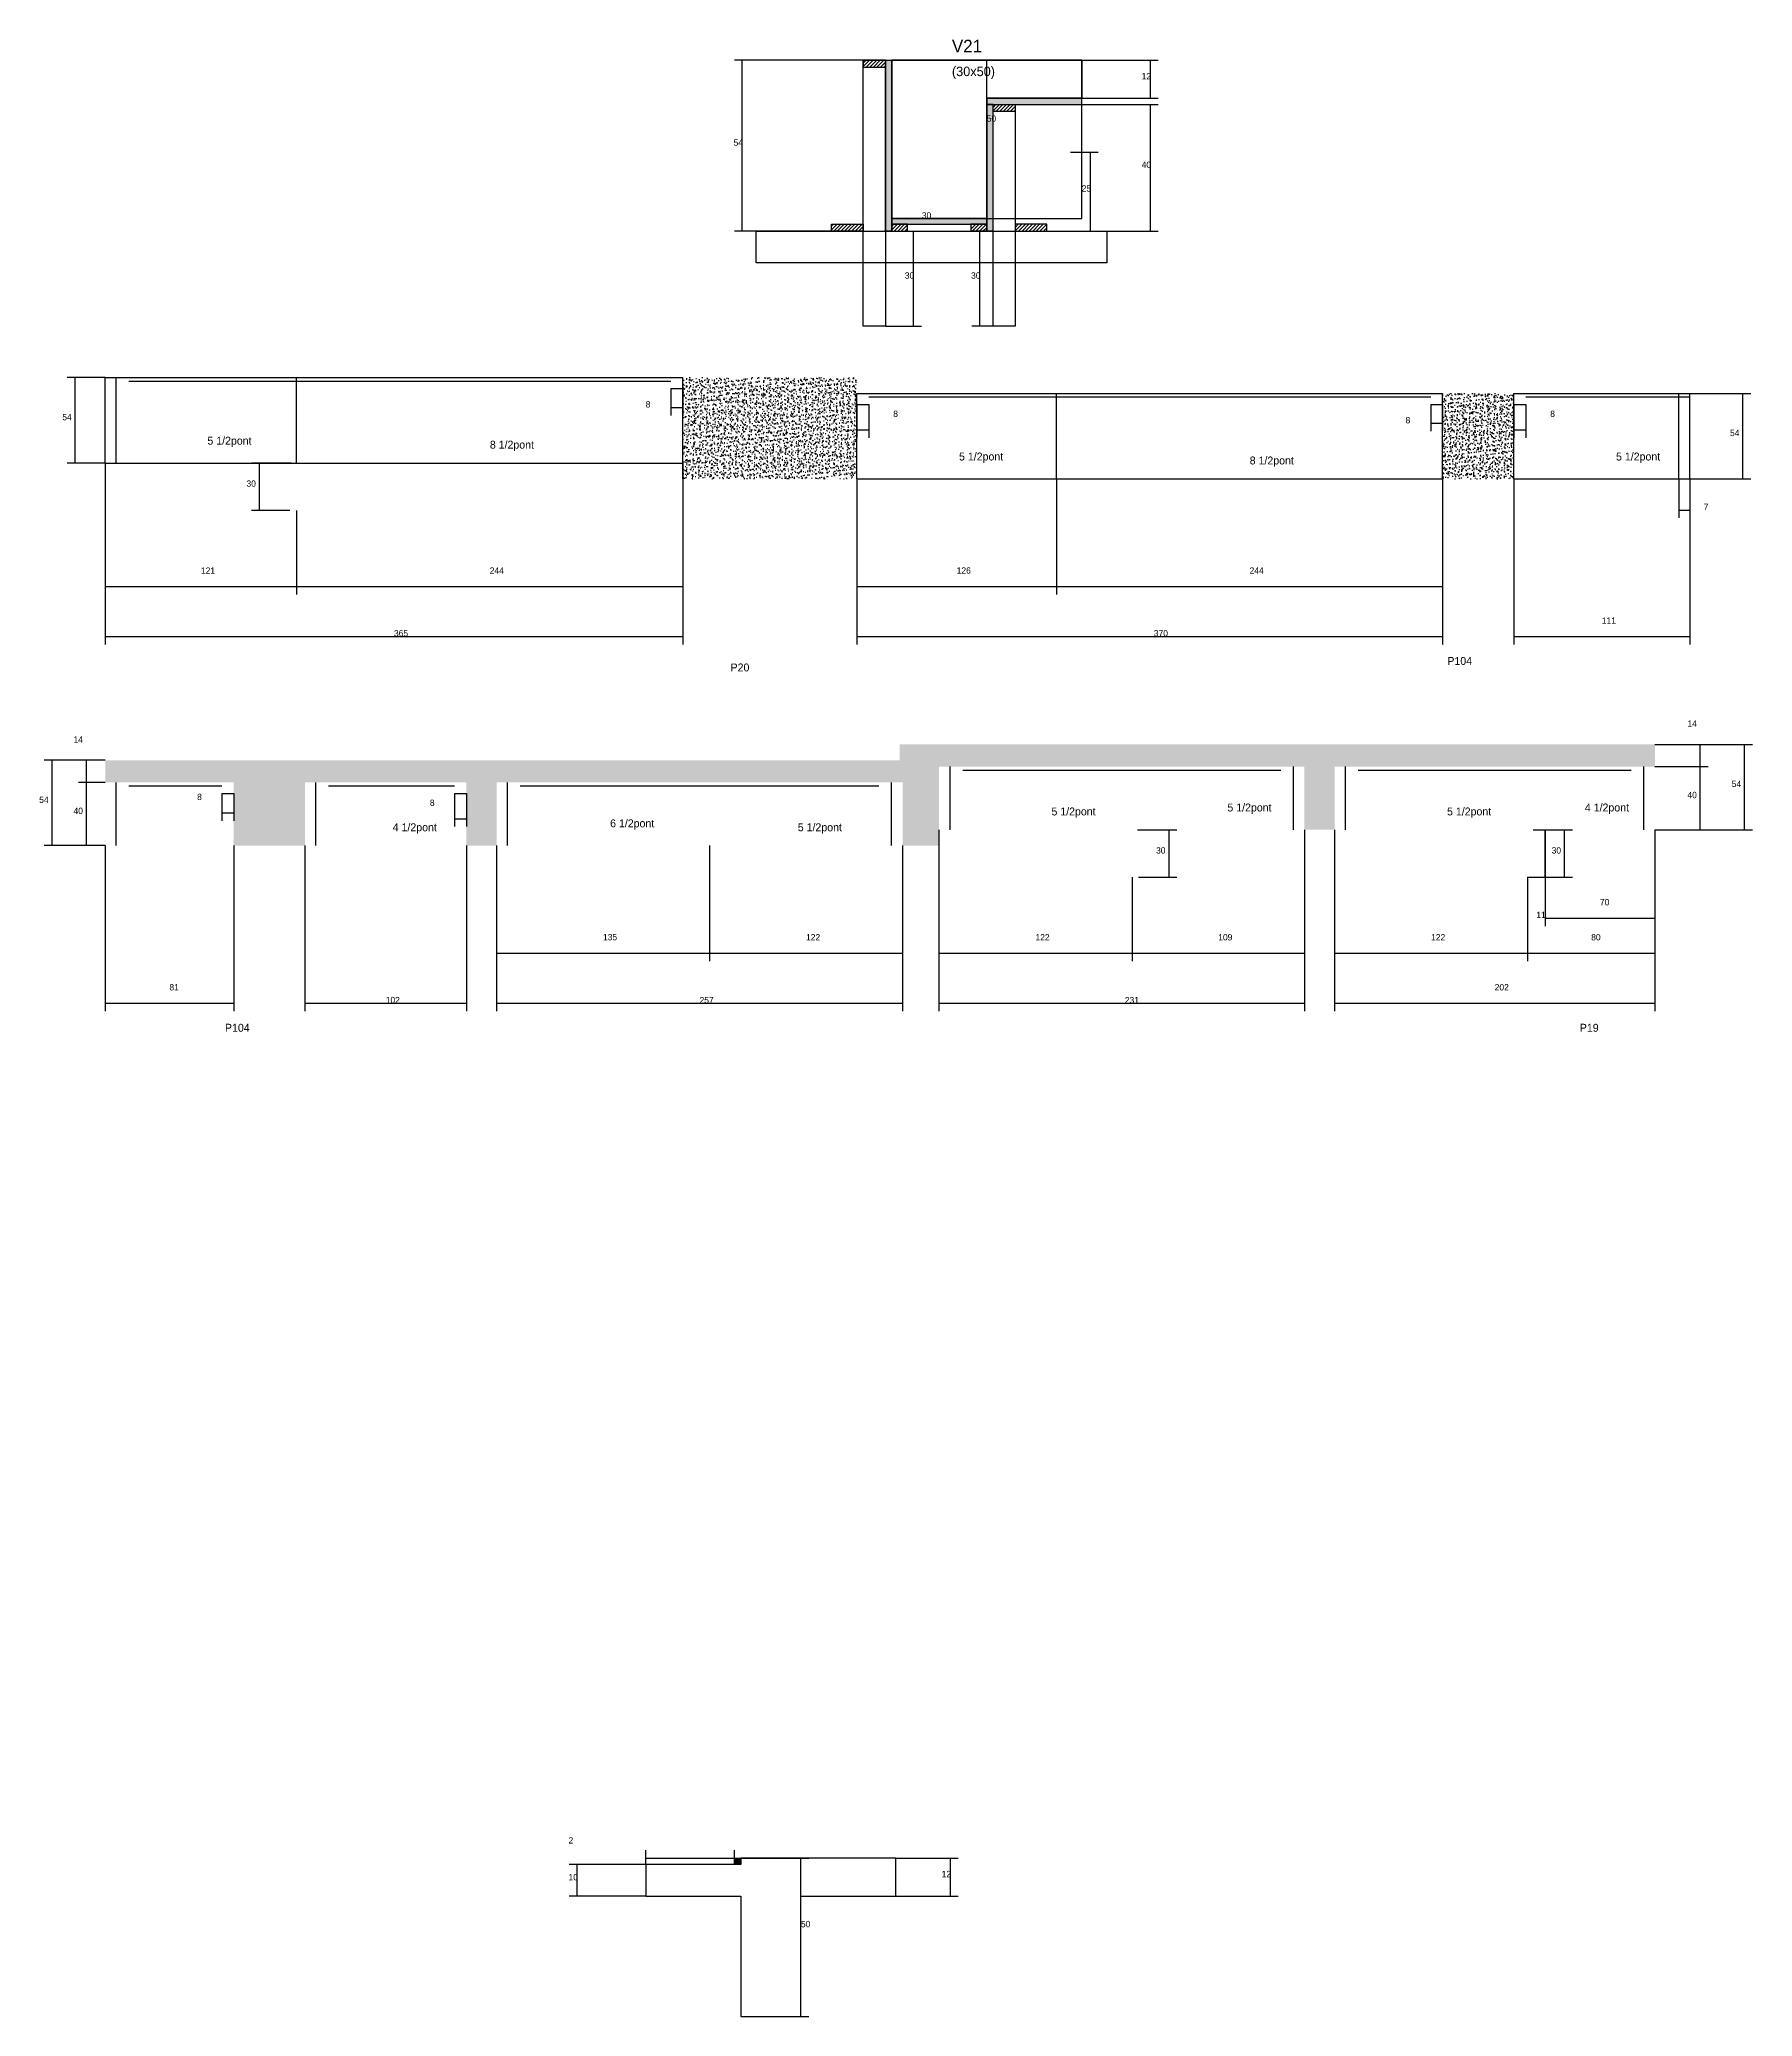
# Model space of a CAD drawing. Header units: metres. Extents: x 130783 to 131866, y 28096 to 29345.
import ezdxf

# ---------------------------------------------------------------- set-up
doc = ezdxf.new("R2010")
doc.units = ezdxf.units.M
for name, color, linetype in [('CONCRETO', 251, 'Continuous'), ('COTA', 4, 'Continuous'), ('Cota Seção (2x)', 4, 'Continuous'), ('Hachura', 253, 'Continuous'), ('Madeira', 126, 'Continuous'), ('NOMENCLATURA', 7, 'Continuous'), ('Painéis', 200, 'Continuous'), ('SARR_2.2x7', 40, 'Continuous'), ('Texto Seção', 7, 'Continuous')]:
    doc.layers.add(name, color=color, linetype=linetype)

msp = doc.modelspace()

# ---------------------------------------------------------------- hatches: boundary and pattern name
at = {"layer": 'COTA'}
h = msp.add_hatch(dxfattribs=at)
h.set_pattern_fill('AR-CONC', scale=0.03)
h.paths.add_polyline_path([(131189.5, 29131.8), (131189.5, 29077.8), (131189.5, 29067.8), (131299.5, 29067.8), (131299.5, 29121.8), (131299.5, 29131.8)])
h = msp.add_hatch(dxfattribs=at)
h.set_pattern_fill('AR-CONC', scale=0.03)
h.paths.add_polyline_path([(131714.7, 29121.8), (131669.7, 29121.8), (131669.7, 29067.8), (131714.7, 29067.8)])
h = msp.add_hatch(dxfattribs=at)
h.set_pattern_fill('AR-CONC', scale=0.03)
h.paths.add_polyline_path([(131326.6, 28890), (130824.5, 28890), (130824.5, 28876), (130905.7, 28876), (130905.7, 28836), (130950.7, 28836), (130950.7, 28876), (131052.8, 28876), (131052.8, 28836), (131071.8, 28836), (131071.8, 28876), (131328.4, 28876), (131328.4, 28836), (131351.4, 28836), (131351.4, 28846), (131351.4, 28886), (131582.4, 28886), (131582.4, 28846), (131601.4, 28846), (131601.4, 28886), (131803.9, 28886), (131803.9, 28900), (131326.6, 28900)])
at = {"layer": 'Hachura'}
h = msp.add_hatch(dxfattribs=at)
h.set_pattern_fill('ANSI31', scale=0.5)
h.paths.add_polyline_path([(131303.6, 29332.3), (131303.6, 29327.9), (131303.6, 29327.9), (131317.6, 29327.9), (131317.6, 29327.9), (131317.6, 29332.3), (131317.6, 29332.3), (131303.6, 29332.3)])
h = msp.add_hatch(color=8, dxfattribs=at)
h.dxf.hatch_style = 1
h.paths.add_polyline_path([(131317.6, 29332.3), (131321.6, 29332.3), (131321.6, 29332.3), (131321.6, 29224.3), (131321.6, 29224.3), (131317.6, 29224.3), (131317.6, 29224.3), (131317.6, 29332.3)])
h = msp.add_hatch(color=8, dxfattribs=at)
h.dxf.hatch_style = 1
h.paths.add_polyline_path([(131441.6, 29304.3), (131441.6, 29308.3), (131441.6, 29308.3), (131381.6, 29308.3), (131381.6, 29308.3), (131381.6, 29304.3), (131381.6, 29304.3), (131441.6, 29304.3)])
h = msp.add_hatch(color=8, dxfattribs=at)
h.dxf.hatch_style = 1
h.paths.add_polyline_path([(131385.6, 29304.3), (131381.6, 29304.3), (131381.6, 29304.3), (131381.6, 29224.3), (131381.6, 29224.3), (131385.6, 29224.3), (131385.6, 29224.3), (131385.6, 29304.3)])
h = msp.add_hatch(dxfattribs=at)
h.set_pattern_fill('ANSI31', scale=0.5)
h.paths.add_polyline_path([(131399.6, 29304.3), (131399.6, 29299.9), (131399.6, 29299.9), (131385.6, 29299.9), (131385.6, 29299.9), (131385.6, 29304.3), (131385.6, 29304.3), (131399.6, 29304.3)])
h = msp.add_hatch(dxfattribs=at)
h.set_pattern_fill('ANSI31', scale=0.5)
h.paths.add_polyline_path([(131283.6, 29224.3), (131283.6, 29228.7), (131283.6, 29228.7), (131303.6, 29228.7), (131303.6, 29228.7), (131303.6, 29224.3), (131303.6, 29224.3), (131283.6, 29224.3)])
h = msp.add_hatch(color=8, dxfattribs=at)
h.dxf.hatch_style = 1
h.paths.add_polyline_path([(131381.6, 29228.7), (131381.6, 29232.3), (131381.6, 29232.3), (131321.6, 29232.3), (131321.6, 29232.3), (131321.6, 29228.7), (131321.6, 29228.7), (131381.6, 29228.7)])
h = msp.add_hatch(dxfattribs=at)
h.set_pattern_fill('ANSI31', scale=0.5)
h.paths.add_polyline_path([(131331.6, 29224.3), (131331.6, 29228.7), (131331.6, 29228.7), (131321.6, 29228.7), (131321.6, 29228.7), (131321.6, 29224.3), (131321.6, 29224.3), (131331.6, 29224.3)])
h = msp.add_hatch(dxfattribs=at)
h.set_pattern_fill('ANSI31', scale=0.5)
h.paths.add_polyline_path([(131381.6, 29224.3), (131381.6, 29228.7), (131381.6, 29228.7), (131371.6, 29228.7), (131371.6, 29228.7), (131371.6, 29224.3), (131371.6, 29224.3), (131381.6, 29224.3)])
h = msp.add_hatch(dxfattribs=at)
h.set_pattern_fill('ANSI31', scale=0.5)
h.paths.add_polyline_path([(131419.6, 29224.3), (131419.6, 29228.7), (131419.6, 29228.7), (131399.6, 29228.7), (131399.6, 29228.7), (131399.6, 29224.3), (131399.6, 29224.3), (131419.6, 29224.3)])
h = msp.add_hatch(color=8, dxfattribs=at)
h.dxf.hatch_style = 1
h.paths.add_polyline_path([(131222.2, 28196.1), (131226.2, 28196.1), (131226.2, 28196.1), (131226.2, 28192.1), (131226.2, 28192.1), (131222.2, 28192.1), (131222.2, 28192.1), (131222.2, 28196.1)])

# ---------------------------------------------------------------- linework, layer by layer
at = {"layer": 'CONCRETO'}
for points in [[(131321.6, 29312.3), (131321.6, 29332.3), (131441.6, 29332.3), (131441.6, 29308.3), (131381.6, 29308.3), (131381.6, 29232.3), (131321.6, 29232.3), (131321.6, 29312.3)], [(131321.6, 29232.3), (131441.6, 29232.3), (131441.6, 29332.3), (131321.6, 29332.3)]]:
    msp.add_lwpolyline(points, close=True, dxfattribs=at)
for points in [[(131226.2, 28192.1), (131166.2, 28192.1), (131166.2, 28172.1), (131226.2, 28172.1), (131226.2, 28096.1), (131264.2, 28096.1), (131264.2, 28162.1), (131264.2, 28172.1), (131324.2, 28172.1)], [(131324.2, 28172.1), (131324.2, 28196.1), (131226.2, 28196.1)]]:
    msp.add_lwpolyline(points, dxfattribs=at)
at = {"layer": 'COTA'}
for p, q in [((131303.6, 29332.3), (131222.1, 29332.3)), ((131227.1, 29224.3), (131227.1, 29332.3)), ((131441.6, 29332.3), (131490, 29332.3)), ((131485, 29308.3), (131485, 29332.3)), ((131441.6, 29308.3), (131490, 29308.3)), ((131441.6, 29304.3), (131490, 29304.3)), ((131485, 29224.3), (131485, 29304.3)), ((131434.6, 29274.3), (131452.1, 29274.3)), ((131447.1, 29224.3), (131447.1, 29274.3)), ((131283.6, 29224.3), (131222.1, 29224.3)), ((131317.6, 29224.3), (131340.3, 29224.3)), ((131335.3, 29164.3), (131335.3, 29224.3)), ((131385.6, 29224.3), (131372.2, 29224.3)), ((131377.2, 29164.3), (131377.2, 29224.3)), ((131419.6, 29224.3), (131490, 29224.3)), ((131434.6, 29224.3), (131452.1, 29224.3)), ((131317.6, 29164.3), (131340.3, 29164.3)), ((131385.6, 29164.3), (131372.2, 29164.3)), ((130824.5, 29131.8), (130800.5, 29131.8)), ((130805.5, 29077.8), (130805.5, 29131.8)), ((131182, 29124.8), (131182, 29107.9)), ((131189.5, 29124.8), (131189.5, 29107.9)), ((131825.9, 29121.8), (131864.4, 29121.8)), ((131859.4, 29067.8), (131859.4, 29121.8)), ((131182, 29112.9), (131189.5, 29112.9)), ((131299.5, 29114.8), (131299.5, 29093.7)), ((131307, 29114.8), (131307, 29093.7)), ((131662.2, 29114.8), (131662.2, 29097.9)), ((131669.7, 29114.8), (131669.7, 29097.9)), ((131714.7, 29114.8), (131714.7, 29093.7)), ((131722.2, 29114.8), (131722.2, 29093.7)), ((131299.5, 29098.7), (131307, 29098.7)), ((131662.2, 29102.9), (131669.7, 29102.9)), ((131714.7, 29098.7), (131722.2, 29098.7)), ((130824.5, 29077.8), (130800.5, 29077.8)), ((130824.5, 29077.8), (130824.5, 28994.8)), ((130824.5, 29077.8), (130824.5, 28963.2)), ((130942, 29077.8), (130917, 29077.8)), ((130922, 29047.8), (130922, 29077.8)), ((131189.5, 29077.8), (131189.5, 28963.2)), ((131189.5, 29077.8), (131189.5, 28994.8)), ((131299.5, 29067.8), (131299.5, 28994.8)), ((131299.5, 29067.8), (131299.5, 28963.2)), ((131425.7, 29067.8), (131425.7, 28994.8)), ((131425.7, 29067.8), (131425.7, 28994.8)), ((131669.7, 29067.8), (131669.7, 28963.2)), ((131669.7, 29067.8), (131669.7, 28994.8)), ((131714.7, 29067.8), (131714.7, 28963.2)), ((131818.9, 29067.8), (131818.9, 29043.1)), ((131825.9, 29067.8), (131825.9, 28963.2)), ((131825.9, 29067.8), (131825.9, 29043.1)), ((131825.9, 29067.8), (131864.4, 29067.8)), ((130941.2, 29047.8), (130917, 29047.8)), ((130945.5, 29047.8), (130945.5, 28994.8)), ((130945.5, 29047.8), (130945.5, 28994.8)), ((131818.9, 29048.1), (131825.9, 29048.1)), ((130824.5, 28999.8), (130945.5, 28999.8)), ((130945.5, 28999.8), (131189.5, 28999.8)), ((131299.5, 28999.8), (131425.7, 28999.8)), ((131425.7, 28999.8), (131669.7, 28999.8)), ((130824.5, 28968.2), (131189.5, 28968.2)), ((131299.5, 28968.2), (131669.7, 28968.2)), ((131714.7, 28968.2), (131825.9, 28968.2)), ((131803.9, 28900), (131837.5, 28900)), ((131803.9, 28900), (131865.5, 28900)), ((131832.5, 28886), (131832.5, 28900)), ((131860.5, 28846), (131860.5, 28900)), ((130824.5, 28890), (130785.9, 28890)), ((130790.9, 28836), (130790.9, 28890)), ((130824.5, 28890), (130807.6, 28890)), ((130812.6, 28876), (130812.6, 28890)), ((131803.9, 28886), (131837.5, 28886)), ((131803.9, 28886), (131837.5, 28886)), ((131832.5, 28846), (131832.5, 28886)), ((130824.5, 28876), (130807.6, 28876)), ((130824.5, 28876), (130807.6, 28876)), ((130812.6, 28836), (130812.6, 28876)), ((130898.2, 28869), (130898.2, 28851.7)), ((130905.7, 28869), (130905.7, 28851.7)), ((131045.3, 28869), (131045.3, 28848)), ((131052.8, 28869), (131052.8, 28848)), ((130898.2, 28856.7), (130905.7, 28856.7)), ((131045.3, 28853), (131052.8, 28853)), ((130824.5, 28836), (130785.9, 28836)), ((130824.5, 28836), (130807.6, 28836)), ((130824.5, 28836), (130824.5, 28731.4)), ((130905.7, 28836), (130905.7, 28731.4)), ((130950.7, 28836), (130950.7, 28731.4)), ((131052.8, 28836), (131052.8, 28731.4)), ((131071.8, 28836), (131071.8, 28763)), ((131071.8, 28836), (131071.8, 28731.4)), ((131206.4, 28836), (131206.4, 28763)), ((131206.4, 28836), (131206.4, 28763)), ((131328.4, 28836), (131328.4, 28731.4)), ((131328.4, 28836), (131328.4, 28763)), ((131351.4, 28846), (131351.4, 28731.4)), ((131351.4, 28846), (131351.4, 28763)), ((131476.9, 28846), (131501.8, 28846)), ((131496.8, 28816), (131496.8, 28846)), ((131582.4, 28846), (131582.4, 28763)), ((131582.4, 28846), (131582.4, 28731.4)), ((131601.4, 28846), (131601.4, 28763)), ((131601.4, 28846), (131601.4, 28731.4)), ((131726.9, 28846), (131751.8, 28846)), ((131734.4, 28816), (131734.4, 28846)), ((131734.4, 28846), (131739.4, 28846)), ((131734.4, 28846), (131734.4, 28785.2)), ((131746.8, 28816), (131746.8, 28846)), ((131803.9, 28846), (131803.9, 28763)), ((131803.9, 28846), (131803.9, 28731.4)), ((131803.9, 28846), (131837.5, 28846)), ((131803.9, 28846), (131865.5, 28846)), ((131803.9, 28846), (131803.9, 28785.2)), ((131473.4, 28816), (131473.4, 28763)), ((131473.4, 28816), (131473.4, 28763)), ((131477.6, 28816), (131501.8, 28816)), ((131723.4, 28816), (131723.4, 28763)), ((131723.4, 28816), (131723.4, 28763)), ((131723.4, 28816), (131739.4, 28816)), ((131727.6, 28816), (131751.8, 28816)), ((131734.4, 28790.2), (131803.9, 28790.2)), ((131071.8, 28768), (131206.4, 28768)), ((131206.4, 28768), (131328.4, 28768)), ((131351.4, 28768), (131473.4, 28768)), ((131473.4, 28768), (131582.4, 28768)), ((131601.4, 28768), (131723.4, 28768)), ((131723.4, 28768), (131803.9, 28768)), ((130824.5, 28736.4), (130905.7, 28736.4)), ((130950.7, 28736.4), (131052.8, 28736.4)), ((131071.8, 28736.4), (131328.4, 28736.4)), ((131351.4, 28736.4), (131582.4, 28736.4)), ((131601.4, 28736.4), (131803.9, 28736.4)), ((131166.2, 28192.1), (131166.2, 28201.1)), ((131222.2, 28196.1), (131222.2, 28201.1)), ((131166.2, 28192.1), (131117.8, 28192.1)), ((131122.8, 28172.1), (131122.8, 28192.1)), ((131166.2, 28196.1), (131222.2, 28196.1)), ((131324.2, 28196.1), (131363.6, 28196.1)), ((131358.6, 28172.1), (131358.6, 28196.1)), ((131166.2, 28172.1), (131117.8, 28172.1)), ((131324.2, 28172.1), (131363.6, 28172.1))]:
    msp.add_line(p, q, dxfattribs=at)
at = {"layer": 'Cota Seção (2x)'}
for p, q in [((131381.6, 29232.3), (131381.6, 29332.3)), ((131381.6, 29332.3), (131386.6, 29332.3)), ((131321.6, 29232.3), (131321.6, 29237.3)), ((131381.6, 29232.3), (131381.6, 29237.3)), ((131321.6, 29232.3), (131381.6, 29232.3)), ((131381.6, 29232.3), (131386.6, 29232.3)), ((131226.2, 28196.1), (131269.2, 28196.1)), ((131264.2, 28096.1), (131264.2, 28196.1)), ((131226.2, 28096.1), (131269.2, 28096.1))]:
    msp.add_line(p, q, dxfattribs=at)
at = {"layer": 'Madeira'}
for points in [[(131303.6, 29332.3), (131303.6, 29327.9), (131317.6, 29327.9), (131317.6, 29332.3)], [(131303.6, 29332.3), (131317.6, 29332.3), (131317.6, 29164.3), (131303.6, 29164.3)], [(131399.6, 29304.3), (131399.6, 29299.9), (131385.6, 29299.9), (131385.6, 29304.3)], [(131399.6, 29164.3), (131385.6, 29164.3), (131385.6, 29304.3), (131399.6, 29304.3)], [(131457.5, 29204.3), (131235.9, 29204.3), (131235.9, 29224.3), (131457.5, 29224.3)], [(131283.6, 29224.3), (131283.6, 29228.7), (131303.6, 29228.7), (131303.6, 29224.3)], [(131331.6, 29224.3), (131331.6, 29228.7), (131321.6, 29228.7), (131321.6, 29224.3)], [(131381.6, 29224.3), (131381.6, 29228.7), (131371.6, 29228.7), (131371.6, 29224.3)], [(131419.6, 29224.3), (131419.6, 29228.7), (131399.6, 29228.7), (131399.6, 29224.3)]]:
    msp.add_lwpolyline(points, close=True, dxfattribs=at)
at = {"layer": 'Painéis'}
for p, q in [((131321.6, 29224.3), (131321.6, 29332.3)), ((131381.6, 29308.3), (131441.6, 29308.3)), ((131381.6, 29304.3), (131381.6, 29308.3)), ((131381.6, 29224.3), (131381.6, 29304.3)), ((131441.6, 29304.3), (131441.6, 29308.3)), ((131321.6, 29232.3), (131381.6, 29232.3)), ((131321.6, 29228.7), (131321.6, 29232.3)), ((131381.6, 29228.7), (131381.6, 29232.3)), ((130824.5, 29131.8), (131189.5, 29131.8)), ((130824.5, 29077.8), (130824.5, 29131.8)), ((130945.5, 29077.8), (130945.5, 29131.8)), ((131189.5, 29077.8), (131189.5, 29131.8)), ((131299.5, 29121.8), (131669.7, 29121.8)), ((131299.5, 29067.8), (131299.5, 29121.8)), ((131425.7, 29067.8), (131425.7, 29121.8)), ((131669.7, 29067.8), (131669.7, 29121.8)), ((131714.7, 29121.8), (131825.9, 29121.8)), ((131714.7, 29067.8), (131714.7, 29121.8)), ((131825.9, 29067.8), (131825.9, 29121.8)), ((130824.5, 29077.8), (131189.5, 29077.8)), ((131189.5, 29067.8), (131189.5, 29077.8)), ((131299.5, 29067.8), (131669.7, 29067.8)), ((131714.7, 29067.8), (131825.9, 29067.8))]:
    msp.add_line(p, q, dxfattribs=at)
for points in [[(131317.6, 29332.3), (131321.6, 29332.3), (131321.6, 29224.3), (131317.6, 29224.3)], [(131441.6, 29304.3), (131441.6, 29308.3), (131381.6, 29308.3), (131381.6, 29304.3)], [(131385.6, 29304.3), (131381.6, 29304.3), (131381.6, 29224.3), (131385.6, 29224.3)], [(131381.6, 29228.7), (131381.6, 29232.3), (131321.6, 29232.3), (131321.6, 29228.7)], [(131222.2, 28196.1), (131226.2, 28196.1), (131226.2, 28192.1), (131222.2, 28192.1)]]:
    msp.add_lwpolyline(points, close=True, dxfattribs=at)
at = {"layer": 'SARR_2.2x7'}
for p, q in [((130831.5, 29077.8), (130831.5, 29131.8)), ((130839.5, 29129.6), (130945.5, 29129.6)), ((130945.5, 29129.6), (131182, 29129.6)), ((131182, 29124.8), (131189.5, 29124.8)), ((131818.9, 29067.8), (131818.9, 29121.8)), ((131299.5, 29114.8), (131307, 29114.8)), ((131307, 29119.6), (131425.7, 29119.6)), ((131425.7, 29119.6), (131662.2, 29119.6)), ((131662.2, 29114.8), (131669.7, 29114.8)), ((131714.7, 29114.8), (131722.2, 29114.8)), ((131722.2, 29119.6), (131825.9, 29119.6)), ((131358.4, 28846), (131358.4, 28886)), ((131575.4, 28846), (131575.4, 28886)), ((131608.4, 28846), (131608.4, 28886)), ((131796.9, 28846), (131796.9, 28886)), ((130831.5, 28836), (130831.5, 28876)), ((130839.5, 28873.8), (130898.2, 28873.8)), ((130957.7, 28836), (130957.7, 28876)), ((130965.7, 28873.8), (131045.3, 28873.8)), ((131078.8, 28836), (131078.8, 28876)), ((131086.8, 28873.8), (131206.4, 28873.8)), ((131206.4, 28873.8), (131313.4, 28873.8)), ((131321.4, 28836), (131321.4, 28876)), ((131366.4, 28883.8), (131473.4, 28883.8)), ((131473.4, 28883.8), (131567.4, 28883.8)), ((131616.4, 28883.8), (131723.4, 28883.8)), ((131723.4, 28883.8), (131788.9, 28883.8)), ((130898.2, 28869), (130905.7, 28869)), ((131045.3, 28869), (131052.8, 28869))]:
    msp.add_line(p, q, dxfattribs=at)

# ---------------------------------------------------------------- texts
at = {"layer": 'COTA'}
for s, p in [('12', (131479.5, 29320.3)), ('54', (131221.6, 29278.3)), ('40', (131479.5, 29264.3)), ('25', (131441.6, 29249.3)), ('30', (131329.8, 29194.3)), ('30', (131371.7, 29194.3)), ('8', (131166.1, 29112.9)), ('8', (131322.5, 29106.9)), ('8', (131737.7, 29106.9)), ('54', (130797.4, 29104.8)), ('8', (131646.3, 29102.9)), ('54', (131851.3, 29094.8)), ('30', (130913.8, 29062.8)), ('7', (131834.7, 29048.1)), ('121', (130885, 29007.8)), ('244', (131067.5, 29007.8)), ('126', (131362.6, 29007.9)), ('244', (131547.7, 29007.8)), ('365', (131007, 28968.2)), ('370', (131487.2, 28968.2)), ('111', (131770.3, 28976.2)), ('14', (131824.4, 28911.1)), ('14', (130804.5, 28901.1)), ('54', (131852.4, 28873)), ('54', (130782.8, 28863)), ('40', (130804.5, 28856)), ('8', (130882.6, 28864.8)), ('8', (131029.7, 28861.1)), ('40', (131824.4, 28866)), ('30', (131488.6, 28831)), ('30', (131738.6, 28831)), ('70', (131769.1, 28798.3)), ('11', (131728.9, 28790.2)), ('135', (131139.1, 28776.2)), ('122', (131267.4, 28776.1)), ('122', (131412.4, 28776.1)), ('109', (131527.9, 28776.1)), ('122', (131662.4, 28776.1)), ('80', (131763.6, 28776.1)), ('81', (130865.1, 28744.5)), ('202', (131702.6, 28744.5)), ('102', (131001.8, 28736.4)), ('257', (131200.1, 28736.4)), ('231', (131468.9, 28736.4)), ('2', (131117.3, 28205.4)), ('10', (131117.3, 28182.1)), ('12', (131353.1, 28184.1))]:
    msp.add_text(s, height=4, dxfattribs=at).set_placement(p)
at = {"layer": 'Cota Seção (2x)'}
for s, p in [('50', (131381.6, 29293.5)), ('30', (131340.6, 29232.3)), ('50', (131264.2, 28152.5))]:
    msp.add_text(s, height=4, dxfattribs=at).set_placement(p)
at = {"layer": 'NOMENCLATURA'}
for s, p in [('5 1/2pont', (130889.1, 29089.4)), ('8 1/2pont', (131067.6, 29086.9)), ('5 1/2pont', (131364.1, 29079.4)), ('5 1/2pont', (131779.3, 29079.4)), ('8 1/2pont', (131547.8, 29076.9)), ('P20', (131219.7, 28946.1)), ('P104', (131672.7, 28950.2)), ('5 1/2pont', (131422.5, 28855.1)), ('5 1/2pont', (131533.7, 28857.6)), ('5 1/2pont', (131672.5, 28855.1)), ('4 1/2pont', (131759.6, 28857.6)), ('4 1/2pont', (131006.2, 28845.1)), ('6 1/2pont', (131143.6, 28847.6)), ('5 1/2pont', (131262.2, 28845.1)), ('P104', (130900.2, 28718.4)), ('P19', (131756.4, 28718.4))]:
    msp.add_text(s, height=5, dxfattribs=at).set_placement(p)
at = {"layer": 'Texto Seção'}
for s, height, p in [('V21', 8, (131359.6, 29337.3)), ('(30x50)', 6, (131359.6, 29322.3))]:
    msp.add_text(s, height=height, dxfattribs=at).set_placement(p)

doc.saveas('drawing.dxf')
